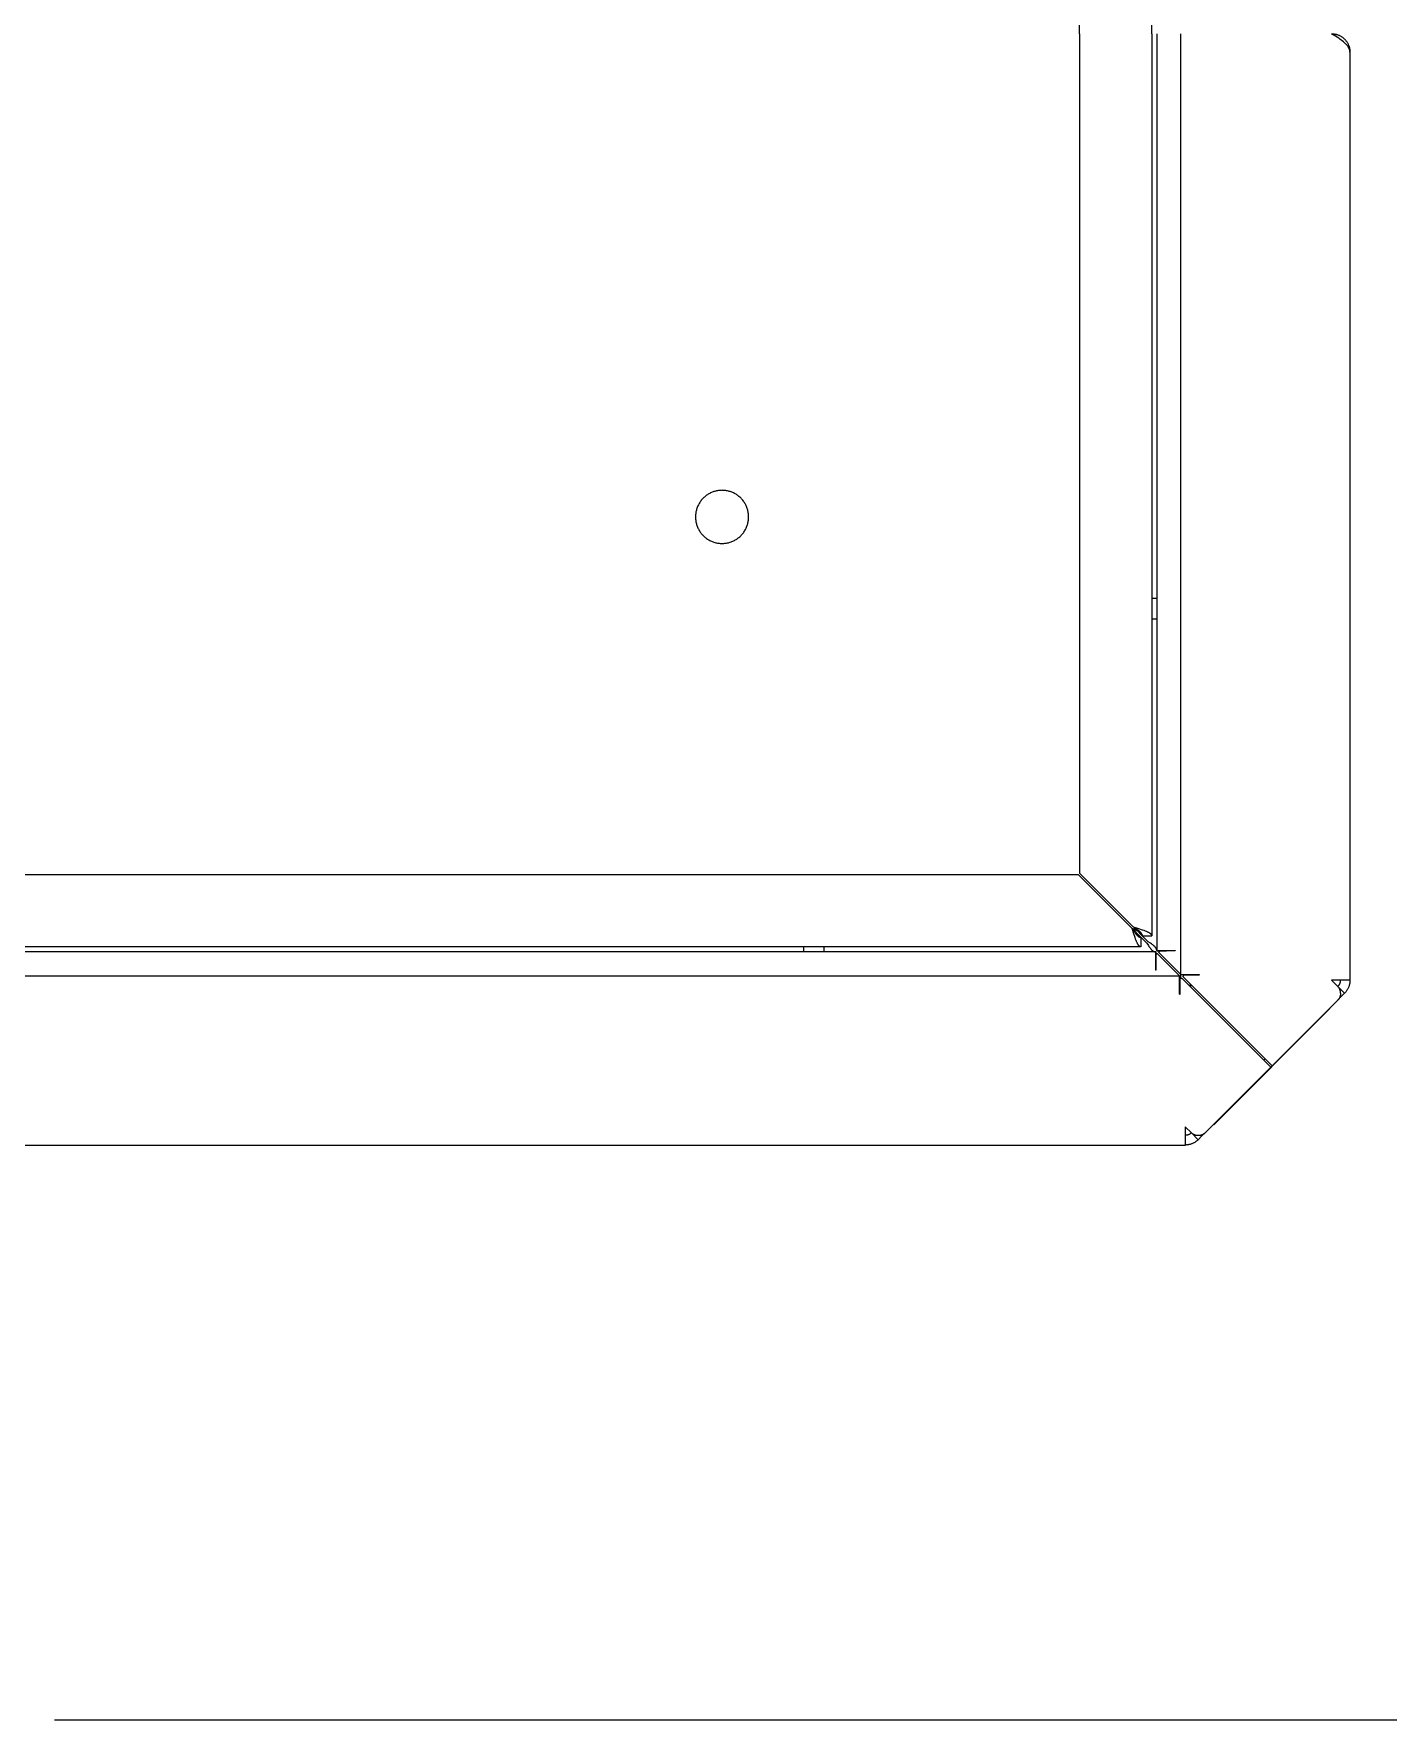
# Model space of a CAD drawing. Header units: millimetres. Extents: x -1893 to 2799, y -925 to 2353.
# Drawn here: x 1021.1 to 1301.5, y -400.1 to -51.1 of the extents above; entities that cross this region are included whole.
import ezdxf

# ---------------------------------------------------------------- set-up
doc = ezdxf.new("R2010")
doc.units = ezdxf.units.MM
doc.header["$MEASUREMENT"] = 0
doc.layers.add('Domyślny', color=7, linetype='Continuous', true_color=0x000000)
doc.layers.add('Utwórz2D linie widoczne', color=7, linetype='Continuous', true_color=0x000000)

msp = doc.modelspace()

# ---------------------------------------------------------------- linework, layer by layer
at = {"layer": 'Domyślny', "color": 18, "lineweight": 15, "true_color": 0x000000}
msp.add_line((2794.13, -400.12), (1025.42, -400.12), dxfattribs=at)
at = {"layer": 'Utwórz2D linie widoczne'}
for p, q in [((1237.61, -51.07), (1237.61, 988.93)), ((1252.61, -51.07), (1252.61, 988.93)), ((1237.61, -51.07), (1237.61, -224.79)), ((1252.61, -51.07), (1252.61, -237.77)), ((1253.61, -51.07), (1253.61, -240.79)), ((1258.61, -245.79), (1258.61, -51.07)), ((1258.61, -51.07), (1258.62, -51.07)), ((1291.27, -52.02), (1289.81, -51.07)), ((1289.81, -51.07), (1289.94, -51.07)), ((1289.94, -51.07), (1290.07, -51.08)), ((1290.07, -51.08), (1290.21, -51.09)), ((1290.21, -51.09), (1290.34, -51.11)), ((1290.34, -51.11), (1290.47, -51.13)), ((1290.47, -51.13), (1290.59, -51.15)), ((1290.59, -51.15), (1290.72, -51.18)), ((1290.72, -51.18), (1290.85, -51.22)), ((1290.85, -51.22), (1290.97, -51.25)), ((1290.97, -51.25), (1291.1, -51.3)), ((1291.1, -51.3), (1291.22, -51.34)), ((1291.22, -51.34), (1291.34, -51.39)), ((1291.52, -52.2), (1291.27, -52.02)), ((1291.34, -51.39), (1291.46, -51.45)), ((1291.46, -51.45), (1291.58, -51.51)), ((1291.77, -52.38), (1291.52, -52.2)), ((1291.58, -51.51), (1291.69, -51.57)), ((1291.69, -51.57), (1291.81, -51.64)), ((1291.81, -51.64), (1291.92, -51.71)), ((1291.92, -51.71), (1292.03, -51.78)), ((1292.03, -51.78), (1292.13, -51.86)), ((1292.13, -51.86), (1292.23, -51.94)), ((1292.23, -51.94), (1292.33, -52.03)), ((1292.33, -52.03), (1292.43, -52.12)), ((1292.43, -52.12), (1292.52, -52.21)), ((1292.52, -52.21), (1292.61, -52.31)), ((1292.61, -52.31), (1292.7, -52.4)), ((1292.02, -52.57), (1291.77, -52.38)), ((1292.26, -52.77), (1292.02, -52.57)), ((1292.5, -52.97), (1292.26, -52.77)), ((1292.62, -53.09), (1292.5, -52.97)), ((1292.74, -53.2), (1292.62, -53.09)), ((1292.7, -52.4), (1292.78, -52.51)), ((1292.86, -53.32), (1292.74, -53.2)), ((1292.78, -52.51), (1292.86, -52.61)), ((1292.86, -52.61), (1292.94, -52.72)), ((1292.97, -53.45), (1292.86, -53.32)), ((1292.94, -52.72), (1293.01, -52.83)), ((1293.04, -53.52), (1292.97, -53.45)), ((1293.01, -52.83), (1293.08, -52.94)), ((1293.1, -53.6), (1293.04, -53.52)), ((1293.08, -52.94), (1293.15, -53.05)), ((1293.16, -53.68), (1293.1, -53.6)), ((1293.15, -53.05), (1293.21, -53.17)), ((1293.21, -53.76), (1293.16, -53.68)), ((1293.21, -53.17), (1293.27, -53.29)), ((1293.27, -53.84), (1293.21, -53.76)), ((1293.27, -53.29), (1293.32, -53.41)), ((1293.32, -53.92), (1293.27, -53.84)), ((1293.32, -53.41), (1293.37, -53.53)), ((1293.36, -53.99), (1293.32, -53.92)), ((1293.4, -54.05), (1293.36, -53.99)), ((1293.37, -53.53), (1293.41, -53.65)), ((1293.43, -54.12), (1293.4, -54.05)), ((1293.41, -53.65), (1293.45, -53.78)), ((1293.46, -54.19), (1293.43, -54.12)), ((1293.45, -53.78), (1293.49, -53.9)), ((1293.49, -54.26), (1293.46, -54.19)), ((1293.49, -53.9), (1293.52, -54.03)), ((1293.52, -54.33), (1293.49, -54.26)), ((1293.52, -54.03), (1293.54, -54.16)), ((1293.54, -54.4), (1293.52, -54.33)), ((1293.54, -54.16), (1293.57, -54.29)), ((1293.55, -54.45), (1293.54, -54.4)), ((1293.57, -54.5), (1293.55, -54.45)), ((1293.57, -54.29), (1293.58, -54.42)), ((1293.58, -54.55), (1293.57, -54.5)), ((1293.58, -54.42), (1293.6, -54.55)), ((1293.59, -54.61), (1293.58, -54.55)), ((1293.6, -54.66), (1293.59, -54.61)), ((1293.6, -54.55), (1293.61, -54.68)), ((1293.6, -54.71), (1293.6, -54.66)), ((1293.61, -54.77), (1293.6, -54.71)), ((1293.61, -54.68), (1293.61, -54.81)), ((1293.61, -54.82), (1293.61, -54.77)), ((1293.61, -54.87), (1293.61, -54.82)), ((1293.61, -54.87), (1293.61, -246.97)), ((1160.41, -146.6), (1160.26, -146.71)), ((1160.56, -146.49), (1160.41, -146.6)), ((1160.72, -146.39), (1160.56, -146.49)), ((1160.89, -146.29), (1160.72, -146.39)), ((1161.05, -146.2), (1160.89, -146.29)), ((1161.22, -146.12), (1161.05, -146.2)), ((1161.4, -146.04), (1161.22, -146.12)), ((1161.57, -145.96), (1161.4, -146.04)), ((1161.75, -145.9), (1161.57, -145.96)), ((1161.93, -145.84), (1161.75, -145.9)), ((1162.11, -145.78), (1161.93, -145.84)), ((1162.29, -145.73), (1162.11, -145.78)), ((1162.48, -145.69), (1162.29, -145.73)), ((1162.67, -145.65), (1162.48, -145.69)), ((1162.85, -145.62), (1162.67, -145.65)), ((1163.04, -145.6), (1162.85, -145.62)), ((1163.23, -145.59), (1163.04, -145.6)), ((1163.42, -145.58), (1163.23, -145.59)), ((1163.61, -145.57), (1163.42, -145.58)), ((1163.8, -145.58), (1163.61, -145.57)), ((1163.99, -145.59), (1163.8, -145.58)), ((1164.18, -145.6), (1163.99, -145.59)), ((1164.37, -145.62), (1164.18, -145.6)), ((1164.55, -145.65), (1164.37, -145.62)), ((1164.74, -145.69), (1164.55, -145.65)), ((1164.93, -145.73), (1164.74, -145.69)), ((1165.11, -145.78), (1164.93, -145.73)), ((1165.29, -145.84), (1165.11, -145.78)), ((1165.47, -145.9), (1165.29, -145.84)), ((1165.65, -145.96), (1165.47, -145.9)), ((1165.82, -146.04), (1165.65, -145.96)), ((1166, -146.12), (1165.82, -146.04)), ((1166.17, -146.2), (1166, -146.12)), ((1166.33, -146.29), (1166.17, -146.2)), ((1166.5, -146.39), (1166.33, -146.29)), ((1166.66, -146.49), (1166.5, -146.39)), ((1166.81, -146.6), (1166.66, -146.49)), ((1166.96, -146.71), (1166.81, -146.6)), ((1158.21, -150.03), (1158.18, -150.22)), ((1158.25, -149.85), (1158.21, -150.03)), ((1158.29, -149.66), (1158.25, -149.85)), ((1158.35, -149.48), (1158.29, -149.66)), ((1158.4, -149.3), (1158.35, -149.48)), ((1158.47, -149.12), (1158.4, -149.3)), ((1158.54, -148.95), (1158.47, -149.12)), ((1158.61, -148.77), (1158.54, -148.95)), ((1158.7, -148.6), (1158.61, -148.77)), ((1158.78, -148.43), (1158.7, -148.6)), ((1158.88, -148.27), (1158.78, -148.43)), ((1158.98, -148.11), (1158.88, -148.27)), ((1159.08, -147.95), (1158.98, -148.11)), ((1159.19, -147.79), (1159.08, -147.95)), ((1159.31, -147.64), (1159.19, -147.79)), ((1159.43, -147.5), (1159.31, -147.64)), ((1159.56, -147.35), (1159.43, -147.5)), ((1159.69, -147.22), (1159.56, -147.35)), ((1159.82, -147.08), (1159.69, -147.22)), ((1159.96, -146.96), (1159.82, -147.08)), ((1160.11, -146.83), (1159.96, -146.96)), ((1160.26, -146.71), (1160.11, -146.83)), ((1167.11, -146.83), (1166.96, -146.71)), ((1167.26, -146.96), (1167.11, -146.83)), ((1167.4, -147.08), (1167.26, -146.96)), ((1167.53, -147.22), (1167.4, -147.08)), ((1167.66, -147.35), (1167.53, -147.22)), ((1167.79, -147.5), (1167.66, -147.35)), ((1167.91, -147.64), (1167.79, -147.5)), ((1168.03, -147.79), (1167.91, -147.64)), ((1168.14, -147.95), (1168.03, -147.79)), ((1168.24, -148.11), (1168.14, -147.95)), ((1168.34, -148.27), (1168.24, -148.11)), ((1168.44, -148.43), (1168.34, -148.27)), ((1168.52, -148.6), (1168.44, -148.43)), ((1168.61, -148.77), (1168.52, -148.6)), ((1168.68, -148.95), (1168.61, -148.77)), ((1168.75, -149.12), (1168.68, -148.95)), ((1168.82, -149.3), (1168.75, -149.12)), ((1168.87, -149.48), (1168.82, -149.3)), ((1168.93, -149.66), (1168.87, -149.48)), ((1168.97, -149.85), (1168.93, -149.66)), ((1169.01, -150.03), (1168.97, -149.85)), ((1169.04, -150.22), (1169.01, -150.03)), ((1158.12, -150.79), (1158.11, -150.98)), ((1158.11, -150.98), (1158.11, -151.17)), ((1158.11, -151.17), (1158.12, -151.36)), ((1158.13, -150.6), (1158.12, -150.79)), ((1158.12, -151.36), (1158.13, -151.55)), ((1158.15, -150.41), (1158.13, -150.6)), ((1158.13, -151.55), (1158.15, -151.74)), ((1158.18, -150.22), (1158.15, -150.41)), ((1158.15, -151.74), (1158.18, -151.92)), ((1158.18, -151.92), (1158.21, -152.11)), ((1158.21, -152.11), (1158.25, -152.3)), ((1158.25, -152.3), (1158.29, -152.48)), ((1158.29, -152.48), (1158.35, -152.66)), ((1158.35, -152.66), (1158.4, -152.84)), ((1158.4, -152.84), (1158.47, -153.02)), ((1158.47, -153.02), (1158.54, -153.2)), ((1158.54, -153.2), (1158.61, -153.37)), ((1158.61, -153.37), (1158.7, -153.54)), ((1158.7, -153.54), (1158.78, -153.71)), ((1168.44, -153.71), (1168.52, -153.54)), ((1168.52, -153.54), (1168.61, -153.37)), ((1168.61, -153.37), (1168.68, -153.2)), ((1168.68, -153.2), (1168.75, -153.02)), ((1168.75, -153.02), (1168.82, -152.84)), ((1168.82, -152.84), (1168.87, -152.66)), ((1168.87, -152.66), (1168.93, -152.48)), ((1168.93, -152.48), (1168.97, -152.3)), ((1168.97, -152.3), (1169.01, -152.11)), ((1169.01, -152.11), (1169.04, -151.92)), ((1169.07, -150.41), (1169.04, -150.22)), ((1169.04, -151.92), (1169.07, -151.74)), ((1169.09, -150.6), (1169.07, -150.41)), ((1169.07, -151.74), (1169.09, -151.55)), ((1169.1, -150.79), (1169.09, -150.6)), ((1169.09, -151.55), (1169.1, -151.36)), ((1169.11, -150.98), (1169.1, -150.79)), ((1169.1, -151.36), (1169.11, -151.17)), ((1169.11, -151.17), (1169.11, -150.98)), ((1158.78, -153.71), (1158.88, -153.88)), ((1158.88, -153.88), (1158.98, -154.04)), ((1158.98, -154.04), (1159.08, -154.2)), ((1159.08, -154.2), (1159.19, -154.35)), ((1159.19, -154.35), (1159.31, -154.5)), ((1159.31, -154.5), (1159.43, -154.65)), ((1159.43, -154.65), (1159.56, -154.79)), ((1159.56, -154.79), (1159.69, -154.93)), ((1159.69, -154.93), (1159.82, -155.06)), ((1159.82, -155.06), (1159.96, -155.19)), ((1159.96, -155.19), (1160.11, -155.31)), ((1160.11, -155.31), (1160.26, -155.43)), ((1160.26, -155.43), (1160.41, -155.54)), ((1160.41, -155.54), (1160.56, -155.65)), ((1160.56, -155.65), (1160.72, -155.75)), ((1160.72, -155.75), (1160.89, -155.85)), ((1160.89, -155.85), (1161.05, -155.94)), ((1161.05, -155.94), (1161.22, -156.03)), ((1161.22, -156.03), (1161.4, -156.11)), ((1161.4, -156.11), (1161.57, -156.18)), ((1161.57, -156.18), (1161.75, -156.25)), ((1161.75, -156.25), (1161.93, -156.31)), ((1161.93, -156.31), (1162.11, -156.36)), ((1162.11, -156.36), (1162.29, -156.41)), ((1162.29, -156.41), (1162.48, -156.45)), ((1162.48, -156.45), (1162.67, -156.49)), ((1162.67, -156.49), (1162.85, -156.52)), ((1162.85, -156.52), (1163.04, -156.54)), ((1163.04, -156.54), (1163.23, -156.56)), ((1163.23, -156.56), (1163.42, -156.57)), ((1163.42, -156.57), (1163.61, -156.57)), ((1163.61, -156.57), (1163.8, -156.57)), ((1163.8, -156.57), (1163.99, -156.56)), ((1163.99, -156.56), (1164.18, -156.54)), ((1164.18, -156.54), (1164.37, -156.52)), ((1164.37, -156.52), (1164.55, -156.49)), ((1164.55, -156.49), (1164.74, -156.45)), ((1164.74, -156.45), (1164.93, -156.41)), ((1164.93, -156.41), (1165.11, -156.36)), ((1165.11, -156.36), (1165.29, -156.31)), ((1165.29, -156.31), (1165.47, -156.25)), ((1165.47, -156.25), (1165.65, -156.18)), ((1165.65, -156.18), (1165.82, -156.11)), ((1165.82, -156.11), (1166, -156.03)), ((1166, -156.03), (1166.17, -155.94)), ((1166.17, -155.94), (1166.33, -155.85)), ((1166.33, -155.85), (1166.5, -155.75)), ((1166.5, -155.75), (1166.66, -155.65)), ((1166.66, -155.65), (1166.81, -155.54)), ((1166.81, -155.54), (1166.96, -155.43)), ((1166.96, -155.43), (1167.11, -155.31)), ((1167.11, -155.31), (1167.26, -155.19)), ((1167.26, -155.19), (1167.4, -155.06)), ((1167.4, -155.06), (1167.53, -154.93)), ((1167.53, -154.93), (1167.66, -154.79)), ((1167.66, -154.79), (1167.79, -154.65)), ((1167.79, -154.65), (1167.91, -154.5)), ((1167.91, -154.5), (1168.03, -154.35)), ((1168.03, -154.35), (1168.14, -154.2)), ((1168.14, -154.2), (1168.24, -154.04)), ((1168.24, -154.04), (1168.34, -153.88)), ((1168.34, -153.88), (1168.44, -153.71)), ((1253.61, -167.97), (1252.61, -167.97)), ((1252.61, -172.17), (1253.61, -172.17)), ((889.89, -225.07), (1237.33, -225.07)), ((1237.33, -225.07), (1248.53, -236.27)), ((1237.61, -224.79), (1248.81, -235.99)), ((1248.86, -237.38), (1248.53, -236.27)), ((1248.53, -236.27), (1248.86, -236.79)), ((1249.91, -236.33), (1248.81, -235.99)), ((1249.33, -236.33), (1248.81, -235.99)), ((1248.81, -236.27), (1249.49, -236.65)), ((1249.16, -236.91), (1248.81, -236.27)), ((1248.86, -236.79), (1248.99, -236.97)), ((1248.99, -236.97), (1249.11, -237.15)), ((1249.11, -237.15), (1249.21, -237.29)), ((1251.53, -239.27), (1249.15, -236.89)), ((1249.28, -237.12), (1249.16, -236.91)), ((1249.21, -237.29), (1249.32, -237.42)), ((1249.37, -237.25), (1249.28, -237.12)), ((1249.51, -236.45), (1249.33, -236.33)), ((1249.45, -237.38), (1249.37, -237.25)), ((1249.45, -236.62), (1250.61, -237.78)), ((1249.49, -236.65), (1249.66, -236.75)), ((1249.69, -236.57), (1249.51, -236.45)), ((1249.66, -236.75), (1249.79, -236.83)), ((1249.82, -236.67), (1249.69, -236.57)), ((1249.79, -236.83), (1249.92, -236.91)), ((1249.95, -236.78), (1249.82, -236.67)), ((1250.67, -236.57), (1249.91, -236.33)), ((1249.92, -236.91), (1249.98, -236.96)), ((1250.02, -236.83), (1249.95, -236.78)), ((1249.98, -236.96), (1250.04, -237)), ((1250.08, -236.89), (1250.02, -236.83)), ((1250.04, -237), (1250.11, -237.05)), ((1250.14, -236.94), (1250.08, -236.89)), ((1250.11, -237.05), (1250.17, -237.1)), ((1250.2, -237), (1250.14, -236.94)), ((1250.17, -237.1), (1250.21, -237.14)), ((1250.25, -237.05), (1250.2, -237)), ((1250.21, -237.14), (1250.26, -237.18)), ((1250.29, -237.1), (1250.25, -237.05)), ((1250.26, -237.18), (1250.3, -237.22)), ((1250.34, -237.15), (1250.29, -237.1)), ((1250.3, -237.22), (1250.34, -237.26)), ((1250.36, -237.18), (1250.34, -237.15)), ((1250.34, -237.26), (1250.38, -237.3)), ((1250.38, -237.2), (1250.36, -237.18)), ((1250.4, -237.23), (1250.38, -237.2)), ((1250.38, -237.3), (1250.4, -237.32)), ((1250.42, -237.25), (1250.4, -237.23)), ((1250.4, -237.32), (1250.42, -237.34)), ((1250.43, -237.28), (1250.42, -237.25)), ((1250.42, -237.34), (1250.43, -237.36)), ((1250.45, -237.3), (1250.43, -237.28)), ((1250.47, -237.33), (1250.45, -237.3)), ((1250.48, -237.35), (1250.47, -237.33)), ((1250.97, -236.68), (1250.67, -236.57)), ((1251.28, -236.8), (1250.97, -236.68)), ((1251.51, -236.9), (1251.28, -236.8)), ((1251.63, -236.95), (1251.51, -236.9)), ((1251.75, -237), (1251.63, -236.95)), ((1251.84, -237.05), (1251.75, -237)), ((1251.94, -237.1), (1251.84, -237.05)), ((1252.03, -237.15), (1251.94, -237.1)), ((1252.13, -237.2), (1252.03, -237.15)), ((1252.2, -237.25), (1252.13, -237.2)), ((1252.23, -237.27), (1252.2, -237.25)), ((1252.27, -237.3), (1252.23, -237.27)), ((1252.3, -237.32), (1252.27, -237.3)), ((1252.34, -237.35), (1252.3, -237.32)), ((1252.37, -237.38), (1252.34, -237.35)), ((1250.3, -240.07), (876.92, -240.07)), ((1180.51, -241.07), (1180.51, -240.07)), ((1184.71, -240.07), (1184.71, -241.07)), ((1249.11, -238.13), (1248.86, -237.38)), ((1249.22, -238.44), (1249.11, -238.13)), ((1249.34, -238.74), (1249.22, -238.44)), ((1249.32, -237.42), (1249.37, -237.48)), ((1249.43, -238.98), (1249.34, -238.74)), ((1249.37, -237.48), (1249.42, -237.54)), ((1249.42, -237.54), (1249.48, -237.6)), ((1249.49, -239.09), (1249.43, -238.98)), ((1249.49, -237.44), (1249.45, -237.38)), ((1249.48, -237.6), (1249.54, -237.66)), ((1249.54, -237.51), (1249.49, -237.44)), ((1249.54, -239.21), (1249.49, -239.09)), ((1249.59, -237.57), (1249.54, -237.51)), ((1249.54, -237.66), (1249.59, -237.71)), ((1249.59, -239.31), (1249.54, -239.21)), ((1249.63, -237.63), (1249.59, -237.57)), ((1249.59, -237.71), (1249.64, -237.76)), ((1249.64, -239.4), (1249.59, -239.31)), ((1249.67, -237.68), (1249.63, -237.63)), ((1249.64, -237.76), (1249.69, -237.8)), ((1249.69, -239.5), (1249.64, -239.4)), ((1249.71, -237.72), (1249.67, -237.68)), ((1249.69, -237.8), (1249.72, -237.82)), ((1249.74, -239.59), (1249.69, -239.5)), ((1249.75, -237.76), (1249.71, -237.72)), ((1249.72, -237.82), (1249.74, -237.84)), ((1249.74, -237.84), (1249.77, -237.86)), ((1249.79, -239.66), (1249.74, -239.59)), ((1249.8, -237.81), (1249.75, -237.76)), ((1249.77, -237.86), (1249.79, -237.88)), ((1249.79, -237.88), (1249.82, -237.9)), ((1249.81, -239.69), (1249.79, -239.66)), ((1249.83, -237.84), (1249.8, -237.81)), ((1249.84, -239.73), (1249.81, -239.69)), ((1249.82, -237.9), (1249.84, -237.91)), ((1249.85, -237.86), (1249.83, -237.84)), ((1249.84, -237.91), (1249.87, -237.93)), ((1249.86, -239.76), (1249.84, -239.73)), ((1249.87, -237.88), (1249.85, -237.86)), ((1249.89, -239.8), (1249.86, -239.76)), ((1249.89, -237.89), (1249.87, -237.88)), ((1249.87, -237.93), (1249.89, -237.94)), ((1249.91, -237.91), (1249.89, -237.89)), ((1249.89, -237.94), (1249.92, -237.96)), ((1249.92, -239.83), (1249.89, -239.8)), ((1249.94, -237.93), (1249.91, -237.91)), ((1249.92, -237.96), (1249.94, -237.97)), ((1249.94, -239.86), (1249.92, -239.83)), ((1249.96, -237.94), (1249.94, -237.93)), ((1249.94, -237.97), (1249.97, -237.98)), ((1249.97, -239.88), (1249.94, -239.86)), ((1249.98, -237.95), (1249.96, -237.94)), ((1249.97, -237.98), (1249.99, -238)), ((1249.99, -239.91), (1249.97, -239.88)), ((1250, -237.97), (1249.98, -237.95)), ((1249.99, -238), (1250.01, -238.01)), ((1250.01, -239.93), (1249.99, -239.91)), ((1250.02, -237.98), (1250, -237.97)), ((1250.01, -238.01), (1250.04, -238.02)), ((1250.02, -239.94), (1250.01, -239.93)), ((1250.04, -237.99), (1250.02, -237.98)), ((1250.03, -239.95), (1250.02, -239.94)), ((1250.05, -239.96), (1250.03, -239.95)), ((1250.06, -238), (1250.04, -237.99)), ((1250.04, -238.02), (1250.06, -238.02)), ((1250.06, -239.97), (1250.05, -239.96)), ((1250.08, -238.01), (1250.06, -238)), ((1250.06, -238.02), (1250.09, -238.03)), ((1250.07, -239.98), (1250.06, -239.97)), ((1250.08, -239.99), (1250.07, -239.98)), ((1250.1, -238.02), (1250.08, -238.01)), ((1250.1, -240), (1250.08, -239.99)), ((1250.09, -238.03), (1250.11, -238.04)), ((1250.12, -238.03), (1250.1, -238.02)), ((1250.11, -240), (1250.1, -240)), ((1250.11, -238.04), (1250.14, -238.05)), ((1250.12, -240.01), (1250.11, -240)), ((1250.14, -238.04), (1250.12, -238.03)), ((1250.14, -240.02), (1250.12, -240.01)), ((1250.16, -238.04), (1250.14, -238.04)), ((1250.14, -238.05), (1250.16, -238.05)), ((1250.15, -240.03), (1250.14, -240.02)), ((1250.16, -240.03), (1250.15, -240.03)), ((1250.17, -238.05), (1250.16, -238.04)), ((1250.16, -238.05), (1250.18, -238.06)), ((1250.17, -240.04), (1250.16, -240.03)), ((1250.19, -238.05), (1250.17, -238.05)), ((1250.18, -240.04), (1250.17, -240.04)), ((1250.18, -238.06), (1250.21, -238.06)), ((1250.19, -240.05), (1250.18, -240.04)), ((1250.21, -238.06), (1250.19, -238.05)), ((1250.2, -240.05), (1250.19, -240.05)), ((1250.22, -240.05), (1250.2, -240.05)), ((1250.22, -238.06), (1250.21, -238.06)), ((1250.21, -238.06), (1250.23, -238.07)), ((1250.23, -238.06), (1250.22, -238.06)), ((1250.23, -240.06), (1250.22, -240.05)), ((1250.24, -238.07), (1250.23, -238.06)), ((1250.23, -238.07), (1250.25, -238.07)), ((1250.24, -240.06), (1250.23, -240.06)), ((1250.25, -238.07), (1250.24, -238.07)), ((1250.25, -240.06), (1250.24, -240.06)), ((1250.26, -238.07), (1250.25, -238.07)), ((1250.25, -238.07), (1250.28, -238.07)), ((1250.26, -240.07), (1250.25, -240.06)), ((1250.27, -238.07), (1250.26, -238.07)), ((1250.27, -240.07), (1250.26, -240.07)), ((1250.28, -240.07), (1250.27, -240.07)), ((1250.28, -238.07), (1250.3, -238.07)), ((1250.29, -240.07), (1250.28, -240.07)), ((1250.28, -240.07), (1250.28, -240.07)), ((1250.3, -240.07), (1250.29, -240.07)), ((1250.3, -238.07), (1250.33, -238.07)), ((1250.31, -240.07), (1250.3, -240.07)), ((1250.3, -240.07), (1250.3, -240.07)), ((1250.32, -240.07), (1250.31, -240.07)), ((1250.31, -240.07), (1250.31, -240.07)), ((1250.33, -240.07), (1250.32, -240.07)), ((1250.33, -238.07), (1250.33, -240.07)), ((1250.43, -237.36), (1250.45, -237.38)), ((1250.45, -237.38), (1250.46, -237.4)), ((1250.46, -237.4), (1250.48, -237.42)), ((1250.5, -237.38), (1250.48, -237.35)), ((1250.48, -237.42), (1250.49, -237.44)), ((1250.49, -237.44), (1250.5, -237.46)), ((1250.51, -237.41), (1250.5, -237.38)), ((1250.5, -237.46), (1250.52, -237.48)), ((1250.52, -237.43), (1250.51, -237.41)), ((1250.53, -237.45), (1250.52, -237.43)), ((1250.52, -237.48), (1250.53, -237.5)), ((1250.54, -237.48), (1250.53, -237.45)), ((1250.53, -237.5), (1250.54, -237.52)), ((1250.55, -237.5), (1250.54, -237.48)), ((1250.54, -237.52), (1250.55, -237.54)), ((1250.56, -237.52), (1250.55, -237.5)), ((1250.55, -237.54), (1250.56, -237.56)), ((1250.57, -237.55), (1250.56, -237.52)), ((1250.56, -237.56), (1250.57, -237.58)), ((1250.58, -237.57), (1250.57, -237.55)), ((1250.57, -237.58), (1250.58, -237.6)), ((1250.58, -237.6), (1250.58, -237.57)), ((1250.58, -237.6), (1250.58, -237.62)), ((1250.59, -237.62), (1250.58, -237.6)), ((1250.58, -237.62), (1250.59, -237.64)), ((1250.6, -237.65), (1250.59, -237.62)), ((1250.59, -237.64), (1250.59, -237.66)), ((1250.59, -237.66), (1250.6, -237.67)), ((1250.6, -237.67), (1250.6, -237.65)), ((1250.6, -237.67), (1250.6, -237.68)), ((1250.6, -237.69), (1250.6, -237.67)), ((1250.6, -237.68), (1250.6, -237.69)), ((1250.6, -237.69), (1250.6, -237.7)), ((1250.61, -237.72), (1250.6, -237.69)), ((1250.6, -237.7), (1250.6, -237.71)), ((1250.6, -237.71), (1250.61, -237.72)), ((1250.61, -237.72), (1250.61, -237.73)), ((1250.61, -237.74), (1250.61, -237.72)), ((1250.61, -237.77), (1250.61, -237.74)), ((1250.61, -237.79), (1250.61, -237.77)), ((1250.61, -237.79), (1252.61, -237.79)), ((1250.61, -237.79), (1251.81, -238.99)), ((1251.53, -239.27), (1251.87, -239.79)), ((1252.33, -239.32), (1251.81, -238.99)), ((1251.87, -239.79), (1251.99, -239.97)), ((1251.99, -239.97), (1252.11, -240.15)), ((1252.11, -240.15), (1252.21, -240.28)), ((1252.21, -240.28), (1252.32, -240.41)), ((1252.32, -240.41), (1252.37, -240.48)), ((1252.51, -239.45), (1252.33, -239.32)), ((1252.4, -237.41), (1252.37, -237.38)), ((1252.37, -240.48), (1252.43, -240.54)), ((1252.42, -237.43), (1252.4, -237.41)), ((1252.44, -237.45), (1252.42, -237.43)), ((1252.43, -240.54), (1252.48, -240.6)), ((1252.47, -237.47), (1252.44, -237.45)), ((1252.48, -237.48), (1252.47, -237.47)), ((1252.49, -237.5), (1252.48, -237.48)), ((1252.48, -240.6), (1252.54, -240.66)), ((1252.5, -237.51), (1252.49, -237.5)), ((1252.51, -237.52), (1252.5, -237.51)), ((1252.52, -237.53), (1252.51, -237.52)), ((1252.69, -239.57), (1252.51, -239.45)), ((1252.52, -237.55), (1252.52, -237.53)), ((1252.53, -237.56), (1252.52, -237.55)), ((1252.54, -237.57), (1252.53, -237.56)), ((1252.55, -237.58), (1252.54, -237.57)), ((1252.54, -240.66), (1252.59, -240.71)), ((1252.56, -237.6), (1252.55, -237.58)), ((1252.56, -237.61), (1252.56, -237.6)), ((1252.57, -237.62), (1252.56, -237.61)), ((1252.57, -237.63), (1252.57, -237.62)), ((1252.58, -237.64), (1252.57, -237.63)), ((1252.58, -237.65), (1252.58, -237.64)), ((1252.59, -237.67), (1252.58, -237.65)), ((1252.59, -237.68), (1252.59, -237.67)), ((1252.6, -237.69), (1252.59, -237.68)), ((1252.59, -240.71), (1252.64, -240.75)), ((1252.6, -237.7), (1252.6, -237.69)), ((1252.6, -237.71), (1252.6, -237.7)), ((1252.6, -237.73), (1252.6, -237.71)), ((1252.61, -237.73), (1252.6, -237.73)), ((1252.61, -237.74), (1252.61, -237.73)), ((1252.61, -237.75), (1252.61, -237.74)), ((1252.61, -237.76), (1252.61, -237.75)), ((1252.61, -237.75), (1252.61, -237.75)), ((1252.61, -237.77), (1252.61, -237.76)), ((1252.61, -237.76), (1252.61, -237.76)), ((1252.61, -237.78), (1252.61, -237.77)), ((1252.61, -237.79), (1252.61, -237.78)), ((1252.61, -237.78), (1252.61, -237.78)), ((1252.64, -240.75), (1252.69, -240.8)), ((1252.82, -239.67), (1252.69, -239.57)), ((1252.69, -240.8), (1252.72, -240.82)), ((1252.72, -240.82), (1252.74, -240.84)), ((1252.74, -240.84), (1252.77, -240.86)), ((1252.96, -239.78), (1252.82, -239.67)), ((1253.02, -239.83), (1252.96, -239.78)), ((1253.08, -239.88), (1253.02, -239.83)), ((1253.14, -239.94), (1253.08, -239.88)), ((1253.2, -240), (1253.14, -239.94)), ((1253.25, -240.05), (1253.2, -240)), ((1253.3, -240.1), (1253.25, -240.05)), ((1253.34, -240.15), (1253.3, -240.1)), ((1253.36, -240.17), (1253.34, -240.15)), ((1253.38, -240.2), (1253.36, -240.17)), ((1253.4, -240.23), (1253.38, -240.2)), ((1253.42, -240.25), (1253.4, -240.23)), ((1253.44, -240.27), (1253.42, -240.25)), ((1253.45, -240.3), (1253.44, -240.27)), ((1253.47, -240.33), (1253.45, -240.3)), ((1253.48, -240.35), (1253.47, -240.33)), ((1253.5, -240.38), (1253.48, -240.35)), ((1253.51, -240.4), (1253.5, -240.38)), ((1253.52, -240.43), (1253.51, -240.4)), ((1253.53, -240.45), (1253.52, -240.43)), ((1253.55, -240.47), (1253.53, -240.45)), ((1253.55, -240.5), (1253.55, -240.47)), ((1253.56, -240.52), (1253.55, -240.5)), ((1253.57, -240.55), (1253.56, -240.52)), ((1253.58, -240.57), (1253.57, -240.55)), ((1253.59, -240.59), (1253.58, -240.57)), ((1253.59, -240.62), (1253.59, -240.59)), ((1253.6, -240.64), (1253.59, -240.62)), ((1253.6, -240.67), (1253.6, -240.64)), ((1253.61, -240.69), (1253.6, -240.67)), ((1253.61, -240.71), (1253.61, -240.69)), ((1253.61, -240.74), (1253.61, -240.71)), ((1253.61, -240.76), (1253.61, -240.74)), ((1253.61, -240.79), (1253.61, -240.76)), ((1253.61, -240.79), (1253.61, -240.86)), ((1253.61, -240.79), (1257.41, -240.79)), ((1255.61, -240.79), (1255.61, -240.86)), ((1257.41, -240.79), (1257.41, -240.89)), ((1253.33, -241.07), (873.89, -241.07)), ((1252.77, -240.86), (1252.79, -240.88)), ((1252.79, -240.88), (1252.82, -240.89)), ((1252.82, -240.89), (1252.84, -240.91)), ((1252.84, -240.91), (1252.87, -240.93)), ((1252.87, -240.93), (1252.89, -240.94)), ((1252.89, -240.94), (1252.92, -240.96)), ((1252.92, -240.96), (1252.95, -240.97)), ((1252.95, -240.97), (1252.97, -240.98)), ((1252.97, -240.98), (1252.99, -240.99)), ((1252.99, -240.99), (1253.02, -241)), ((1253.02, -241), (1253.04, -241.01)), ((1253.04, -241.01), (1253.06, -241.02)), ((1253.06, -241.02), (1253.09, -241.03)), ((1253.09, -241.03), (1253.11, -241.04)), ((1253.11, -241.04), (1253.14, -241.04)), ((1253.14, -241.04), (1253.16, -241.05)), ((1253.16, -241.05), (1253.18, -241.05)), ((1253.18, -241.05), (1253.21, -241.06)), ((1253.21, -241.06), (1253.23, -241.06)), ((1253.23, -241.06), (1253.26, -241.07)), ((1253.26, -241.07), (1253.28, -241.07)), ((1253.28, -241.07), (1253.3, -241.07)), ((1253.3, -241.07), (1253.33, -241.07)), ((1253.4, -241.07), (1253.33, -241.07)), ((1253.33, -241.07), (1253.33, -244.87)), ((1253.4, -243.07), (1253.33, -243.07)), ((1253.4, -241.07), (1253.4, -243.07)), ((1253.44, -241.71), (1253.43, -241.72)), ((1253.43, -241.72), (1253.43, -241.73)), ((1253.43, -241.73), (1253.43, -241.74)), ((1253.43, -241.74), (1253.43, -241.75)), ((1253.43, -241.75), (1253.43, -241.76)), ((1253.43, -241.76), (1253.43, -241.76)), ((1253.43, -241.76), (1253.43, -241.77)), ((1253.43, -241.77), (1253.43, -244.87)), ((1253.45, -241.68), (1253.44, -241.69)), ((1253.44, -241.69), (1253.44, -241.7)), ((1253.44, -241.7), (1253.44, -241.7)), ((1253.44, -241.7), (1253.44, -241.71)), ((1253.46, -241.66), (1253.45, -241.66)), ((1253.45, -241.66), (1253.45, -241.67)), ((1253.45, -241.67), (1253.45, -241.68)), ((1253.47, -241.64), (1253.46, -241.65)), ((1253.46, -241.65), (1253.46, -241.66)), ((1253.48, -241.63), (1253.47, -241.63)), ((1253.47, -241.63), (1253.47, -241.64)), ((1253.49, -241.61), (1253.48, -241.62)), ((1253.48, -241.62), (1253.48, -241.63)), ((1253.5, -241.6), (1253.49, -241.61)), ((1253.49, -241.61), (1253.49, -241.61)), ((1253.51, -241.59), (1253.5, -241.59)), ((1253.5, -241.59), (1253.5, -241.6)), ((1253.52, -241.58), (1253.51, -241.59)), ((1253.53, -241.57), (1253.52, -241.58)), ((1253.52, -241.58), (1253.52, -241.58)), ((1253.54, -241.57), (1253.53, -241.57)), ((1253.55, -241.56), (1253.54, -241.56)), ((1253.54, -241.56), (1253.54, -241.57)), ((1253.56, -241.55), (1253.55, -241.56)), ((1253.57, -241.55), (1253.56, -241.55)), ((1253.58, -241.55), (1253.57, -241.55)), ((1253.59, -241.54), (1253.58, -241.54)), ((1253.58, -241.54), (1253.58, -241.55)), ((1253.6, -241.54), (1253.59, -241.54)), ((1253.61, -241.53), (1253.6, -241.54)), ((1253.61, -240.86), (1255.61, -240.86)), ((1253.62, -241.53), (1253.61, -241.53)), ((1253.63, -241.53), (1253.62, -241.53)), ((1253.62, -241.53), (1253.62, -241.53)), ((1253.64, -241.53), (1253.63, -241.53)), ((1253.65, -241.52), (1253.64, -241.53)), ((1253.66, -241.52), (1253.65, -241.52)), ((1253.67, -241.52), (1253.66, -241.52)), ((1253.68, -241.52), (1253.67, -241.52)), ((1253.69, -241.52), (1253.68, -241.52)), ((1253.68, -241.52), (1253.68, -241.52)), ((1253.7, -241.52), (1253.69, -241.52)), ((1253.71, -241.52), (1253.7, -241.52)), ((1253.72, -241.53), (1253.71, -241.52)), ((1253.73, -241.53), (1253.72, -241.53)), ((1253.74, -241.53), (1253.73, -241.53)), ((1253.75, -241.53), (1253.74, -241.53)), ((1253.74, -241.53), (1253.74, -241.53)), ((1253.76, -241.54), (1253.75, -241.53)), ((1253.77, -241.54), (1253.76, -241.54)), ((1253.78, -241.54), (1253.77, -241.54)), ((1253.79, -241.55), (1253.78, -241.54)), ((1253.8, -241.55), (1253.79, -241.55)), ((1253.79, -241.55), (1253.79, -241.55)), ((1253.81, -241.56), (1253.8, -241.55)), ((1253.82, -241.56), (1253.81, -241.56)), ((1253.82, -241.57), (1253.82, -241.56)), ((1253.83, -241.57), (1253.82, -241.57)), ((1253.84, -241.58), (1253.83, -241.57)), ((1253.85, -241.59), (1253.84, -241.58)), ((1253.84, -241.58), (1253.84, -241.58)), ((1253.86, -241.6), (1253.85, -241.59)), ((1258.61, -246.35), (1253.86, -241.6)), ((1254.08, -241.06), (1254.07, -241.07)), ((1254.07, -241.07), (1254.07, -241.08)), ((1254.07, -241.08), (1254.07, -241.09)), ((1254.07, -241.09), (1254.07, -241.09)), ((1254.07, -241.09), (1254.07, -241.1)), ((1254.07, -241.1), (1254.07, -241.11)), ((1254.07, -241.11), (1254.07, -241.12)), ((1254.07, -241.12), (1254.07, -241.13)), ((1254.07, -241.13), (1254.07, -241.14)), ((1254.07, -241.15), (1254.07, -241.14)), ((1254.07, -241.14), (1254.07, -241.14)), ((1254.07, -241.16), (1254.07, -241.15)), ((1254.07, -241.17), (1254.07, -241.16)), ((1254.07, -241.18), (1254.07, -241.17)), ((1254.07, -241.19), (1254.07, -241.18)), ((1254.07, -241.2), (1254.07, -241.19)), ((1254.08, -241.21), (1254.07, -241.2)), ((1254.07, -241.2), (1254.07, -241.2)), ((1254.09, -241.04), (1254.08, -241.04)), ((1254.08, -241.04), (1254.08, -241.05)), ((1254.08, -241.05), (1254.08, -241.06)), ((1254.08, -241.22), (1254.08, -241.21)), ((1254.08, -241.23), (1254.08, -241.22)), ((1254.09, -241.24), (1254.08, -241.23)), ((1254.1, -241.01), (1254.09, -241.02)), ((1254.09, -241.02), (1254.09, -241.03)), ((1254.09, -241.03), (1254.09, -241.04)), ((1254.09, -241.25), (1254.09, -241.24)), ((1254.09, -241.24), (1254.09, -241.24)), ((1254.1, -241.26), (1254.09, -241.25)), ((1254.11, -241), (1254.1, -241.01)), ((1254.1, -241.01), (1254.1, -241.01)), ((1254.1, -241.27), (1254.1, -241.26)), ((1254.11, -241.27), (1254.1, -241.27)), ((1254.12, -240.99), (1254.11, -240.99)), ((1254.11, -240.99), (1254.11, -241)), ((1254.11, -241.28), (1254.11, -241.27)), ((1254.12, -241.29), (1254.11, -241.28)), ((1254.13, -240.97), (1254.12, -240.98)), ((1254.12, -240.98), (1254.12, -240.99)), ((1254.13, -241.3), (1254.12, -241.29)), ((1254.12, -241.29), (1254.12, -241.29)), ((1254.14, -240.96), (1254.13, -240.97)), ((1254.13, -240.97), (1254.13, -240.97)), ((1254.13, -241.31), (1254.13, -241.3)), ((1254.14, -241.31), (1254.13, -241.31)), ((1254.15, -240.95), (1254.14, -240.95)), ((1254.14, -240.95), (1254.14, -240.96)), ((1254.14, -241.31), (1258.61, -245.79)), ((1254.16, -240.94), (1254.15, -240.95)), ((1254.17, -240.93), (1254.16, -240.94)), ((1254.16, -240.94), (1254.16, -240.94)), ((1254.18, -240.93), (1254.17, -240.93)), ((1254.19, -240.92), (1254.18, -240.93)), ((1254.2, -240.91), (1254.19, -240.92)), ((1254.19, -240.92), (1254.19, -240.92)), ((1254.21, -240.91), (1254.2, -240.91)), ((1254.22, -240.91), (1254.21, -240.91)), ((1254.23, -240.9), (1254.22, -240.9)), ((1254.22, -240.9), (1254.22, -240.91)), ((1254.24, -240.9), (1254.23, -240.9)), ((1254.25, -240.9), (1254.24, -240.9)), ((1254.26, -240.89), (1254.25, -240.9)), ((1254.27, -240.89), (1254.26, -240.89)), ((1254.26, -240.89), (1254.26, -240.89)), ((1254.28, -240.89), (1254.27, -240.89)), ((1254.29, -240.89), (1254.28, -240.89)), ((1254.3, -240.89), (1254.29, -240.89)), ((1254.31, -240.89), (1254.3, -240.89)), ((1254.32, -240.89), (1254.31, -240.89)), ((1257.41, -240.89), (1254.32, -240.89)), ((868.91, -246.07), (1258.31, -246.07)), ((1253.43, -244.87), (1253.33, -244.87)), ((1258.33, -246.07), (1258.31, -246.07)), ((1258.33, -249.87), (1258.33, -246.07)), ((1258.43, -246.72), (1258.44, -246.71)), ((1258.43, -246.73), (1258.43, -246.72)), ((1258.43, -246.74), (1258.43, -246.73)), ((1258.43, -246.75), (1258.43, -246.74)), ((1258.43, -246.76), (1258.43, -246.75)), ((1258.43, -246.77), (1258.43, -246.76)), ((1258.43, -246.76), (1258.43, -246.76)), ((1258.43, -249.87), (1258.43, -246.77)), ((1258.44, -246.69), (1258.45, -246.68)), ((1258.44, -246.7), (1258.44, -246.69)), ((1258.44, -246.71), (1258.44, -246.7)), ((1258.44, -246.71), (1258.44, -246.71)), ((1258.45, -246.67), (1258.46, -246.66)), ((1258.45, -246.68), (1258.45, -246.67)), ((1258.45, -246.67), (1258.45, -246.67)), ((1258.46, -246.65), (1258.47, -246.64)), ((1258.46, -246.66), (1258.46, -246.65)), ((1258.47, -246.63), (1258.48, -246.62)), ((1258.47, -246.64), (1258.47, -246.63)), ((1258.47, -246.64), (1258.47, -246.64)), ((1258.48, -246.62), (1258.49, -246.61)), ((1258.49, -246.61), (1258.5, -246.6)), ((1258.49, -246.61), (1258.49, -246.61)), ((1258.5, -246.6), (1258.51, -246.59)), ((1258.5, -246.6), (1258.5, -246.6)), ((1258.51, -246.59), (1258.51, -246.58)), ((1258.51, -246.58), (1258.52, -246.58)), ((1258.52, -246.58), (1258.53, -246.57)), ((1258.53, -246.57), (1258.54, -246.56)), ((1258.53, -246.57), (1258.53, -246.57)), ((1258.54, -246.56), (1258.55, -246.56)), ((1258.55, -246.56), (1258.56, -246.55)), ((1258.56, -246.55), (1258.56, -246.55)), ((1258.56, -246.55), (1258.57, -246.55)), ((1258.57, -246.55), (1258.58, -246.54)), ((1258.58, -246.54), (1258.59, -246.54)), ((1258.59, -246.54), (1258.6, -246.54)), ((1258.6, -246.54), (1258.6, -246.53)), ((1258.6, -246.53), (1258.61, -246.53)), ((1258.61, -246.53), (1258.61, -245.79)), ((1258.61, -245.79), (1262.41, -245.79)), ((1258.61, -246.53), (1258.62, -246.53)), ((1258.62, -246.53), (1258.63, -246.53)), ((1258.63, -246.53), (1258.64, -246.53)), ((1258.64, -246.53), (1258.64, -246.52)), ((1258.64, -246.52), (1258.65, -246.52)), ((1258.65, -246.52), (1258.66, -246.52)), ((1258.66, -246.52), (1258.67, -246.52)), ((1258.67, -246.52), (1258.68, -246.52)), ((1258.68, -246.52), (1258.69, -246.52)), ((1258.69, -246.52), (1258.7, -246.52)), ((1258.7, -246.52), (1258.7, -246.52)), ((1258.7, -246.52), (1258.71, -246.52)), ((1258.71, -246.52), (1258.72, -246.53)), ((1258.72, -246.53), (1258.73, -246.53)), ((1258.73, -246.53), (1258.74, -246.53)), ((1258.74, -246.53), (1258.75, -246.53)), ((1258.75, -246.53), (1258.75, -246.53)), ((1258.75, -246.53), (1258.76, -246.54)), ((1258.76, -246.54), (1258.77, -246.54)), ((1258.77, -246.54), (1258.78, -246.54)), ((1258.78, -246.54), (1258.79, -246.55)), ((1258.79, -246.55), (1258.79, -246.55)), ((1258.79, -246.55), (1258.8, -246.55)), ((1258.8, -246.55), (1258.81, -246.56)), ((1258.81, -246.56), (1258.82, -246.56)), ((1258.82, -246.56), (1258.82, -246.57)), ((1258.82, -246.57), (1258.83, -246.57)), ((1258.83, -246.57), (1258.84, -246.58)), ((1258.84, -246.58), (1258.84, -246.58)), ((1258.84, -246.58), (1258.85, -246.59)), ((1258.85, -246.59), (1258.86, -246.6)), ((1258.86, -246.6), (1277.21, -264.95)), ((1259.08, -246.06), (1259.07, -246.07)), ((1259.07, -246.07), (1259.07, -246.08)), ((1259.07, -246.08), (1259.07, -246.09)), ((1259.07, -246.09), (1259.07, -246.09)), ((1259.07, -246.09), (1259.07, -246.1)), ((1259.07, -246.1), (1259.07, -246.11)), ((1259.07, -246.11), (1259.07, -246.12)), ((1259.07, -246.12), (1259.07, -246.13)), ((1259.07, -246.13), (1259.07, -246.14)), ((1259.07, -246.15), (1259.07, -246.14)), ((1259.07, -246.14), (1259.07, -246.14)), ((1259.07, -246.16), (1259.07, -246.15)), ((1259.07, -246.17), (1259.07, -246.16)), ((1259.07, -246.18), (1259.07, -246.17)), ((1259.07, -246.19), (1259.07, -246.18)), ((1259.07, -246.2), (1259.07, -246.19)), ((1259.08, -246.21), (1259.07, -246.2)), ((1259.07, -246.2), (1259.07, -246.2)), ((1259.09, -246.04), (1259.08, -246.04)), ((1259.08, -246.04), (1259.08, -246.05)), ((1259.08, -246.05), (1259.08, -246.06)), ((1259.08, -246.22), (1259.08, -246.21)), ((1259.08, -246.23), (1259.08, -246.22)), ((1259.09, -246.24), (1259.08, -246.23)), ((1259.1, -246.01), (1259.09, -246.02)), ((1259.09, -246.02), (1259.09, -246.03)), ((1259.09, -246.03), (1259.09, -246.04)), ((1259.09, -246.25), (1259.09, -246.24)), ((1259.09, -246.24), (1259.09, -246.24)), ((1259.1, -246.26), (1259.09, -246.25)), ((1259.11, -246), (1259.1, -246.01)), ((1259.1, -246.01), (1259.1, -246.01)), ((1259.1, -246.27), (1259.1, -246.26)), ((1259.11, -246.27), (1259.1, -246.27)), ((1259.12, -245.99), (1259.11, -245.99)), ((1259.11, -245.99), (1259.11, -246)), ((1259.11, -246.28), (1259.11, -246.27)), ((1259.12, -246.29), (1259.11, -246.28)), ((1259.13, -245.97), (1259.12, -245.98)), ((1259.12, -245.98), (1259.12, -245.99)), ((1259.13, -246.3), (1259.12, -246.29)), ((1259.12, -246.29), (1259.12, -246.29)), ((1259.14, -245.96), (1259.13, -245.97)), ((1259.13, -245.97), (1259.13, -245.97)), ((1259.13, -246.31), (1259.13, -246.3)), ((1259.14, -246.31), (1259.13, -246.31)), ((1259.15, -245.95), (1259.14, -245.95)), ((1259.14, -245.95), (1259.14, -245.96)), ((1259.14, -246.31), (1277.49, -264.66)), ((1259.16, -245.94), (1259.15, -245.95)), ((1259.17, -245.93), (1259.16, -245.94)), ((1259.16, -245.94), (1259.16, -245.94)), ((1259.18, -245.93), (1259.17, -245.93)), ((1259.19, -245.92), (1259.18, -245.93)), ((1259.2, -245.91), (1259.19, -245.92)), ((1259.19, -245.92), (1259.19, -245.92)), ((1259.21, -245.91), (1259.2, -245.91)), ((1259.22, -245.91), (1259.21, -245.91)), ((1259.23, -245.9), (1259.22, -245.9)), ((1259.22, -245.9), (1259.22, -245.91)), ((1259.24, -245.9), (1259.23, -245.9)), ((1259.25, -245.9), (1259.24, -245.9)), ((1259.26, -245.89), (1259.25, -245.9)), ((1259.27, -245.89), (1259.26, -245.89)), ((1259.26, -245.89), (1259.26, -245.89)), ((1259.28, -245.89), (1259.27, -245.89)), ((1259.29, -245.89), (1259.28, -245.89)), ((1259.3, -245.89), (1259.29, -245.89)), ((1259.31, -245.89), (1259.3, -245.89)), ((1259.32, -245.89), (1259.31, -245.89)), ((1262.41, -245.89), (1259.32, -245.89)), ((1260.61, -245.89), (1260.61, -245.79)), ((1260.61, -248.07), (1260.61, -247.79)), ((1262.41, -245.79), (1262.41, -245.89)), ((1291.08, -248.24), (1289.81, -246.97)), ((1293.61, -246.97), (1289.81, -246.97)), ((1291.41, -247.8), (1291.38, -247.85)), ((1291.44, -247.74), (1291.41, -247.8)), ((1291.46, -247.69), (1291.44, -247.74)), ((1291.49, -247.63), (1291.46, -247.69)), ((1291.51, -247.57), (1291.49, -247.63)), ((1291.53, -247.51), (1291.51, -247.57)), ((1291.55, -247.45), (1291.53, -247.51)), ((1291.56, -247.39), (1291.55, -247.45)), ((1291.57, -247.33), (1291.56, -247.39)), ((1291.59, -247.27), (1291.57, -247.33)), ((1291.6, -247.21), (1291.59, -247.27)), ((1291.61, -247.09), (1291.6, -247.15)), ((1291.6, -247.15), (1291.6, -247.21)), ((1291.61, -246.97), (1291.61, -247.03)), ((1291.61, -247.03), (1291.61, -247.09)), ((1293.53, -247.74), (1293.5, -247.87)), ((1293.56, -247.61), (1293.53, -247.74)), ((1293.58, -247.49), (1293.56, -247.61)), ((1293.59, -247.36), (1293.58, -247.49)), ((1293.6, -247.23), (1293.59, -247.36)), ((1293.61, -247.1), (1293.6, -247.23)), ((1293.61, -246.97), (1293.61, -247.1)), ((1258.33, -249.87), (1258.43, -249.87)), ((1260.61, -248.07), (1260.33, -248.07)), ((1260.61, -248.07), (1260.89, -248.07)), ((1291.08, -251.07), (1277.49, -264.66)), ((1291.13, -248.2), (1291.08, -248.24)), ((1292.5, -249.66), (1291.08, -248.24)), ((1291.13, -248.29), (1291.08, -248.24)), ((1291.08, -251.07), (1291.79, -250.36)), ((1291.13, -251.02), (1291.08, -251.07)), ((1291.17, -248.15), (1291.13, -248.2)), ((1291.18, -248.34), (1291.13, -248.29)), ((1291.18, -250.97), (1291.13, -251.02)), ((1291.21, -248.1), (1291.17, -248.15)), ((1291.22, -248.39), (1291.18, -248.34)), ((1291.22, -250.92), (1291.18, -250.97)), ((1291.25, -248.06), (1291.21, -248.1)), ((1291.26, -248.45), (1291.22, -248.39)), ((1291.26, -250.86), (1291.22, -250.92)), ((1291.28, -248.01), (1291.25, -248.06)), ((1291.3, -248.5), (1291.26, -248.45)), ((1291.3, -250.81), (1291.26, -250.86)), ((1291.32, -247.96), (1291.28, -248.01)), ((1291.34, -248.56), (1291.3, -248.5)), ((1291.34, -250.75), (1291.3, -250.81)), ((1291.35, -247.9), (1291.32, -247.96)), ((1291.38, -248.62), (1291.34, -248.56)), ((1291.38, -250.69), (1291.34, -250.75)), ((1291.38, -247.85), (1291.35, -247.9)), ((1291.41, -248.67), (1291.38, -248.62)), ((1291.41, -250.64), (1291.38, -250.69)), ((1291.45, -248.73), (1291.41, -248.67)), ((1291.45, -250.58), (1291.41, -250.64)), ((1291.48, -248.8), (1291.45, -248.73)), ((1291.48, -250.51), (1291.45, -250.58)), ((1291.5, -248.86), (1291.48, -248.8)), ((1291.5, -250.45), (1291.48, -250.51)), ((1291.53, -248.92), (1291.5, -248.86)), ((1291.53, -250.39), (1291.5, -250.45)), ((1291.55, -248.99), (1291.53, -248.92)), ((1291.55, -250.32), (1291.53, -250.39)), ((1291.58, -249.05), (1291.55, -248.99)), ((1291.58, -250.26), (1291.55, -250.32)), ((1291.6, -249.12), (1291.58, -249.05)), ((1291.6, -250.19), (1291.58, -250.26)), ((1291.61, -249.18), (1291.6, -249.12)), ((1291.61, -250.13), (1291.6, -250.19)), ((1291.63, -249.25), (1291.61, -249.18)), ((1291.63, -250.06), (1291.61, -250.13)), ((1291.64, -249.32), (1291.63, -249.25)), ((1291.64, -249.99), (1291.63, -250.06)), ((1291.65, -249.38), (1291.64, -249.32)), ((1291.65, -249.93), (1291.64, -249.99)), ((1291.66, -249.45), (1291.65, -249.38)), ((1291.66, -249.86), (1291.65, -249.93)), ((1291.67, -249.52), (1291.66, -249.45)), ((1291.67, -249.79), (1291.66, -249.86)), ((1291.67, -249.59), (1291.67, -249.52)), ((1291.67, -249.66), (1291.67, -249.59)), ((1291.67, -249.66), (1291.67, -249.72)), ((1291.67, -249.72), (1291.67, -249.79)), ((1291.79, -250.36), (1292.5, -249.66)), ((1292.59, -249.56), (1292.5, -249.66)), ((1292.68, -249.47), (1292.59, -249.56)), ((1292.76, -249.37), (1292.68, -249.47)), ((1292.84, -249.26), (1292.76, -249.37)), ((1292.92, -249.16), (1292.84, -249.26)), ((1292.99, -249.05), (1292.92, -249.16)), ((1293.06, -248.94), (1292.99, -249.05)), ((1293.12, -248.83), (1293.06, -248.94)), ((1293.19, -248.72), (1293.12, -248.83)), ((1293.24, -248.6), (1293.19, -248.72)), ((1293.3, -248.48), (1293.24, -248.6)), ((1293.35, -248.36), (1293.3, -248.48)), ((1293.39, -248.24), (1293.35, -248.36)), ((1293.43, -248.12), (1293.39, -248.24)), ((1293.47, -247.99), (1293.43, -248.12)), ((1293.5, -247.87), (1293.47, -247.99)), ((1265.39, -276.89), (1289.43, -252.84)), ((1289.43, -252.84), (1289.37, -252.78)), ((1277.21, -264.95), (1263.61, -278.54)), ((1275.79, -263.53), (1276.08, -263.25)), ((1277.21, -264.95), (1277.49, -264.66)), ((1259.51, -277.27), (1259.51, -281.07)), ((1260.78, -278.54), (1259.51, -277.27)), ((1259.57, -279.07), (1259.51, -279.07)), ((1259.63, -279.06), (1259.57, -279.07)), ((1259.69, -279.06), (1259.63, -279.06)), ((1259.76, -279.05), (1259.69, -279.06)), ((1259.82, -279.04), (1259.76, -279.05)), ((1259.88, -279.03), (1259.82, -279.04)), ((1259.94, -279.02), (1259.88, -279.03)), ((1260, -279), (1259.94, -279.02)), ((1260.06, -278.98), (1260, -279)), ((1260.11, -278.97), (1260.06, -278.98)), ((1260.17, -278.94), (1260.11, -278.97)), ((1260.23, -278.92), (1260.17, -278.94)), ((1260.28, -278.89), (1260.23, -278.92)), ((1260.34, -278.87), (1260.28, -278.89)), ((1260.39, -278.84), (1260.34, -278.87)), ((1260.45, -278.81), (1260.39, -278.84)), ((1260.5, -278.77), (1260.45, -278.81)), ((1260.55, -278.74), (1260.5, -278.77)), ((1260.6, -278.7), (1260.55, -278.74)), ((1260.65, -278.67), (1260.6, -278.7)), ((1260.69, -278.63), (1260.65, -278.67)), ((1260.74, -278.58), (1260.69, -278.63)), ((1260.78, -278.54), (1260.74, -278.58)), ((1260.83, -278.59), (1260.78, -278.54)), ((1260.78, -278.54), (1262.2, -279.96)), ((1260.88, -278.64), (1260.83, -278.59)), ((1260.94, -278.68), (1260.88, -278.64)), ((1260.99, -278.72), (1260.94, -278.68)), ((1261.04, -278.76), (1260.99, -278.72)), ((1261.1, -278.8), (1261.04, -278.76)), ((1261.16, -278.84), (1261.1, -278.8)), ((1261.22, -278.87), (1261.16, -278.84)), ((1261.28, -278.9), (1261.22, -278.87)), ((1261.34, -278.93), (1261.28, -278.9)), ((1261.4, -278.96), (1261.34, -278.93)), ((1261.46, -278.99), (1261.4, -278.96)), ((1261.53, -279.01), (1261.46, -278.99)), ((1261.59, -279.03), (1261.53, -279.01)), ((1261.66, -279.05), (1261.59, -279.03)), ((1261.72, -279.07), (1261.66, -279.05)), ((1261.79, -279.09), (1261.72, -279.07)), ((1261.86, -279.1), (1261.79, -279.09)), ((1261.93, -279.11), (1261.86, -279.1)), ((1261.99, -279.12), (1261.93, -279.11)), ((1262.06, -279.12), (1261.99, -279.12)), ((1262.13, -279.13), (1262.06, -279.12)), ((1262.2, -279.13), (1262.13, -279.13)), ((1262.27, -279.13), (1262.2, -279.13)), ((1262.33, -279.12), (1262.27, -279.13)), ((1262.4, -279.12), (1262.33, -279.12)), ((1262.47, -279.11), (1262.4, -279.12)), ((1262.54, -279.1), (1262.47, -279.11)), ((1262.6, -279.09), (1262.54, -279.1)), ((1262.67, -279.07), (1262.6, -279.09)), ((1262.74, -279.05), (1262.67, -279.07)), ((1262.8, -279.03), (1262.74, -279.05)), ((1262.87, -279.01), (1262.8, -279.03)), ((1262.93, -278.99), (1262.87, -279.01)), ((1262.9, -279.25), (1263.61, -278.54)), ((1262.99, -278.96), (1262.93, -278.99)), ((1263.06, -278.93), (1262.99, -278.96)), ((1263.12, -278.9), (1263.06, -278.93)), ((1263.18, -278.87), (1263.12, -278.9)), ((1263.24, -278.84), (1263.18, -278.87)), ((1263.29, -278.8), (1263.24, -278.84)), ((1263.35, -278.76), (1263.29, -278.8)), ((1263.41, -278.72), (1263.35, -278.76)), ((1263.46, -278.68), (1263.41, -278.72)), ((1263.51, -278.64), (1263.46, -278.68)), ((1263.56, -278.59), (1263.51, -278.64)), ((1263.61, -278.54), (1263.56, -278.59)), ((1265.39, -276.89), (1265.33, -276.83)), ((867.71, -281.07), (1259.51, -281.07)), ((1259.64, -281.07), (1259.51, -281.07)), ((1259.77, -281.06), (1259.64, -281.07)), ((1259.9, -281.05), (1259.77, -281.06)), ((1260.03, -281.03), (1259.9, -281.05)), ((1260.16, -281.01), (1260.03, -281.03)), ((1260.28, -280.99), (1260.16, -281.01)), ((1260.41, -280.96), (1260.28, -280.99)), ((1260.54, -280.93), (1260.41, -280.96)), ((1260.66, -280.89), (1260.54, -280.93)), ((1260.78, -280.85), (1260.66, -280.89)), ((1260.9, -280.8), (1260.78, -280.85)), ((1261.02, -280.75), (1260.9, -280.8)), ((1261.14, -280.7), (1261.02, -280.75)), ((1261.26, -280.64), (1261.14, -280.7)), ((1261.37, -280.58), (1261.26, -280.64)), ((1261.49, -280.52), (1261.37, -280.58)), ((1261.59, -280.45), (1261.49, -280.52)), ((1261.7, -280.37), (1261.59, -280.45)), ((1261.81, -280.3), (1261.7, -280.37)), ((1261.91, -280.22), (1261.81, -280.3)), ((1262.01, -280.13), (1261.91, -280.22)), ((1262.1, -280.05), (1262.01, -280.13)), ((1262.2, -279.96), (1262.1, -280.05)), ((1262.2, -279.96), (1262.9, -279.25))]:
    msp.add_line(p, q, dxfattribs=at)

doc.saveas('drawing.dxf')
